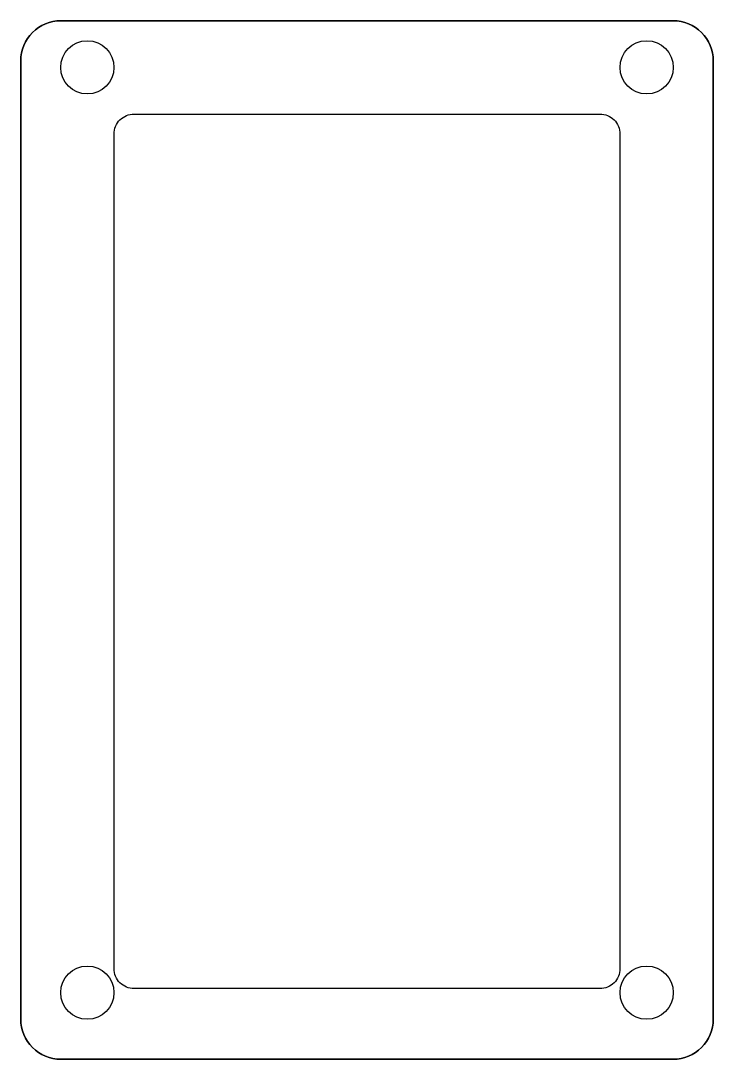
# Model space of a CAD drawing. Header units: millimetres. Extents: x 5.5 to 57.5, y -82.5 to -4.5.
import ezdxf

# ---------------------------------------------------------------- set-up
doc = ezdxf.new("R2010")
doc.units = ezdxf.units.MM
doc.header["$MEASUREMENT"] = 0
doc.layers.get('0').update_dxf_attribs({"true_color": 0xffffff})

msp = doc.modelspace()

# ---------------------------------------------------------------- linework, layer by layer
for points in [[(5.5, -79.5), (5.5, -7.5, -0.414214), (8.5, -4.5), (54.5, -4.5, -0.414214), (57.5, -7.5), (57.5, -79.5, -0.414214), (54.5, -82.5), (8.5, -82.5, -0.414214)], [(8.5, -82.5), (54.5, -82.5, 0.414214), (57.5, -79.5), (57.5, -7.5, 0.414214), (54.5, -4.5), (8.5, -4.5, 0.414214), (5.5, -7.5), (5.5, -79.5, 0.414214)], [(48.993, -77.199), (14.011, -77.199, -0.414214), (12.511, -75.699), (12.511, -13.004, -0.414214), (14.011, -11.504), (48.993, -11.504, -0.414214), (50.493, -13.004), (50.493, -75.699, -0.414214)]]:
    msp.add_lwpolyline(points, format="xyb", close=True)
for centre in [(10.5, -8), (10.5, -8), (52.5, -8), (52.5, -8), (10.5, -77.5), (10.5, -77.5), (52.5, -77.5), (52.5, -77.5)]:
    msp.add_circle(centre, 2)

doc.saveas('drawing.dxf')
